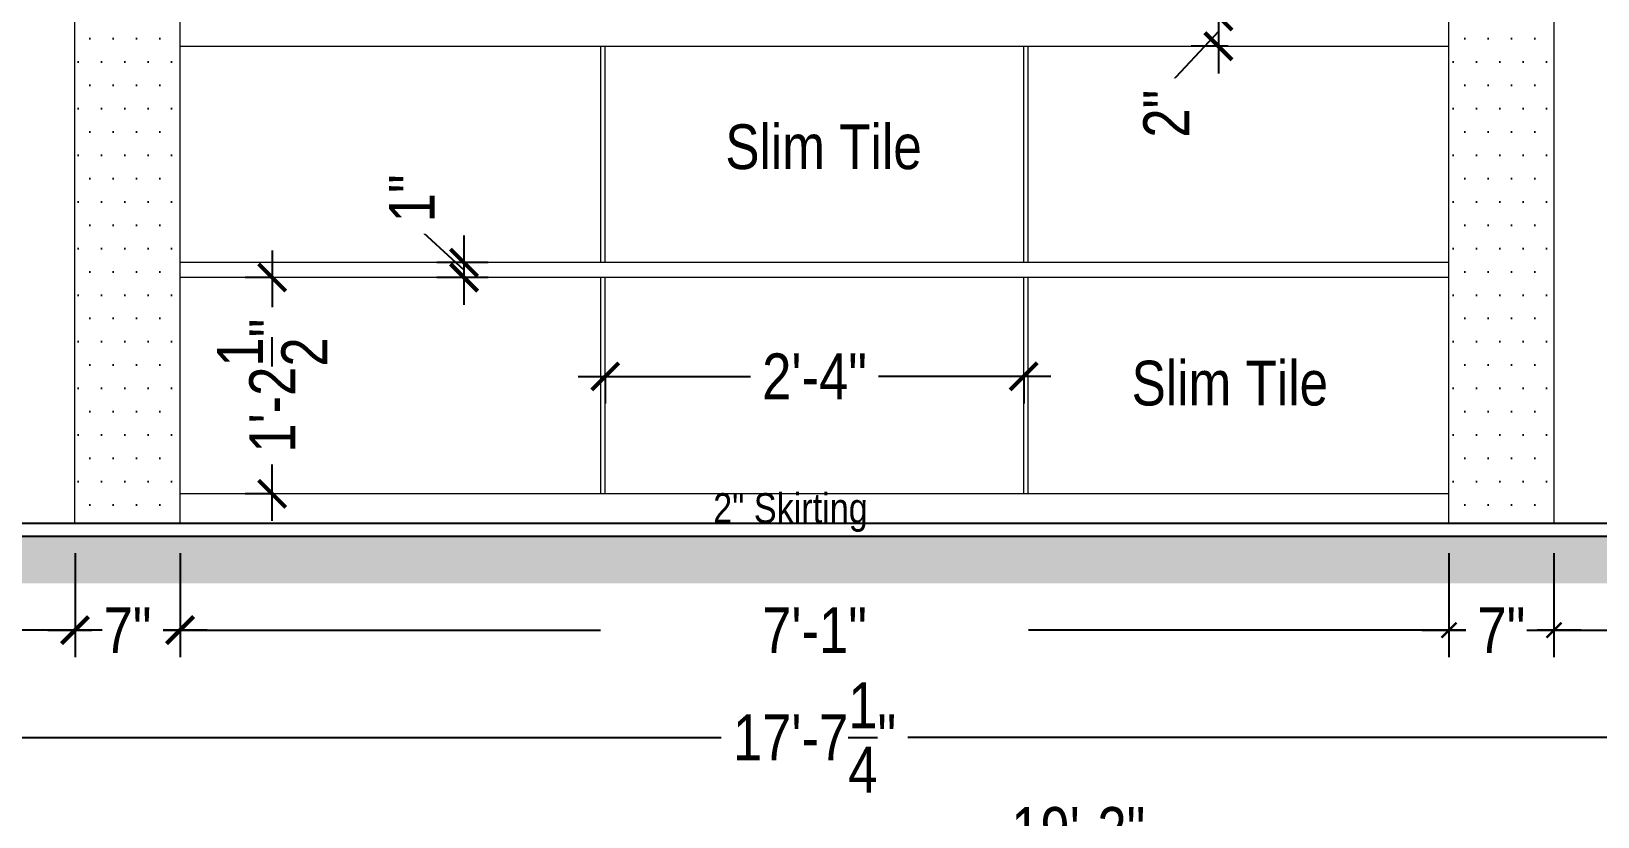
# Model space of a CAD drawing. Header units: inches. Extents: x -109431 to 29005, y -34715 to -1756.
# Drawn here: x -45761.6 to -45656.6, y -11943.9 to -11891.3 of the extents above; entities that cross this region are included whole.
import ezdxf

# ---------------------------------------------------------------- set-up
doc = ezdxf.new("R2010")
doc.units = ezdxf.units.IN
doc.header["$LTSCALE"] = 0.05
doc.header["$MEASUREMENT"] = 0
doc.header["$PDMODE"] = 3
doc.header["$PDSIZE"] = -4
for name, pattern in [('ACAD_ISO03W100', [30, 12, -18]), ('CONTINOUS', [0]), ('DASHED2', [0.375, 0.25, -0.125])]:
    doc.linetypes.add(name, pattern=pattern)
doc.layers.get('Defpoints').update_dxf_attribs({"linetype": 'DASHED2'})
for name, color, linetype in [('Civil Dimension - Text', 7, 'Continuous'), ('Eleavtion', 11, 'Continuous'), ('Flooring Layout', 7, 'Continuous'), ('text', 4, 'Continuous')]:
    doc.layers.add(name, color=color, linetype=linetype)
doc.layers.add('FURNITURE', color=1, linetype='Continuous', lineweight=18)
doc.styles.add('4MMOF3-8', font='ARIALN.TTF', dxfattribs={"height": 5.12})
doc.styles.add('9-128OF1-4', font='ARIALN.TTF', dxfattribs={"height": 3.0792})
doc.dimstyles.new('DIM 1-4', dxfattribs={"dimtxt": 3.0792, "dimasz": 1.82, "dimexe": 1.82, "dimexo": 0, "dimgap": 0.09, "dimtad": 0, "dimzin": 0, "dimdsep": 46, "dimlunit": 4, "dimtxsty": '9-128OF1-4', "dimblk": 'ARCHTICK', "dimcen": 1.8125, "dimdle": 1.82, "dimclrd": 8, "dimclre": 8, "dimadec": 0, "dimazin": 0, "dimtfac": 1, "dimtofl": 0, "dimtmove": 0, "dimatfit": 3, "dimldrblk": 'OPEN90', "dimfxl": 1, "dimtolj": 1, "dimtzin": 0, "dimlwd": -1, "dimarcsym": 0})
pattern_1 = [(0, (-542.059, 55.0894), (0.78125, 1.5625), [0, -1.5625])]

# ---------------------------------------------------------------- blocks, each defined once
blk = doc.blocks.new('_ArchTick')
at = {"color": 0, "const_width": 0.15}
blk.add_lwpolyline([(-0.5, -0.5), (0.5, 0.5)], dxfattribs=at)
blk = doc.blocks.new('*D680')
at = {"layer": 'Civil Dimension - Text', "color": 8, "linetype": 'CONTINOUS', "ltscale": 50, "transparency": 16777216}
for p, q in [((-45736.1, -11904.09), (-45736.1, -11903.91)), ((-45732.6, -11907.3), (-45736.1, -11904.09)), ((-45732.6, -11909.62), (-45732.6, -11904.98))]:
    blk.add_line(p, q, dxfattribs=at)
at = {"layer": 'Civil Dimension - Text', "color": 8, "linetype": 'CONTINOUS', "lineweight": -2, "ltscale": 50, "transparency": 16777216}
for p, q in [((-45730.98, -11906.8), (-45734.42, -11906.8)), ((-45730.98, -11907.8), (-45734.42, -11907.8))]:
    blk.add_line(p, q, dxfattribs=at)
at = {"layer": 'Defpoints', "color": 0, "ltscale": 50, "transparency": 16777216}
for p in [(-45732.6, -11906.8), (-45730.98, -11906.8), (-45730.98, -11907.8)]:
    blk.add_point(p, dxfattribs=at)
at = {"layer": 'Civil Dimension - Text', "color": 8, "ltscale": 50, "transparency": 16777216, "xscale": 1.82, "yscale": 1.82, "zscale": 1.82}
for p, rotation in [((-45732.6, -11906.8), 90), ((-45732.6, -11907.8), 270)]:
    blk.add_blockref('_ArchTick', p, dxfattribs=dict(at, rotation=rotation))
at = {"layer": 'Civil Dimension - Text', "color": 0, "ltscale": 50, "transparency": 16777216, "insert": (-45736.1, -11902.49), "char_height": 3.079, "attachment_point": 5, "rotation": 90, "style": '9-128OF1-4', "bg_fill": 3, "box_fill_scale": 1.25, "bg_fill_color": 256, "bg_fill_true_color": 13158600, "bg_fill_transparency": 0}
blk.add_mtext('\\A1;1"', dxfattribs=at)
blk = doc.blocks.new('_Open90')
at = {"color": 0, "linetype": 'ByBlock', "lineweight": -2}
for p, q in [((0, 0), (-1, 0)), ((-0.5, 0.5), (0, 0)), ((0, 0), (-0.5, -0.5))]:
    blk.add_line(p, q, dxfattribs=at)
blk = doc.blocks.new('*D681')
at = {"layer": 'Civil Dimension - Text', "color": 8, "linetype": 'CONTINOUS', "ltscale": 50, "transparency": 16777216}
for p, q in [((-45682.02, -11888.48), (-45682.02, -11894.12)), ((-45682.02, -11891.3), (-45685.52, -11895.07)), ((-45685.52, -11895.07), (-45685.52, -11895.25))]:
    blk.add_line(p, q, dxfattribs=at)
at = {"layer": 'Civil Dimension - Text', "color": 8, "linetype": 'CONTINOUS', "lineweight": -2, "ltscale": 50, "transparency": 16777216}
for p, q in [((-45681.37, -11890.3), (-45683.84, -11890.3)), ((-45681.37, -11892.3), (-45683.84, -11892.3))]:
    blk.add_line(p, q, dxfattribs=at)
at = {"layer": 'Defpoints', "color": 0, "ltscale": 50, "transparency": 16777216}
for p in [(-45681.37, -11890.3), (-45682.02, -11892.3), (-45681.37, -11892.3)]:
    blk.add_point(p, dxfattribs=at)
at = {"layer": 'Civil Dimension - Text', "color": 8, "ltscale": 50, "transparency": 16777216, "xscale": 1.82, "yscale": 1.82, "zscale": 1.82}
for p, rotation in [((-45682.02, -11890.3), 90), ((-45682.02, -11892.3), 270)]:
    blk.add_blockref('_ArchTick', p, dxfattribs=dict(at, rotation=rotation))
at = {"layer": 'Civil Dimension - Text', "color": 0, "ltscale": 50, "transparency": 16777216, "insert": (-45685.52, -11896.82), "char_height": 3.079, "attachment_point": 5, "rotation": 90, "style": '9-128OF1-4', "bg_fill": 3, "box_fill_scale": 1.25, "bg_fill_color": 256, "bg_fill_true_color": 13158600, "bg_fill_transparency": 0}
blk.add_mtext('\\A1;2"', dxfattribs=at)
blk = doc.blocks.new('*D684')
at = {"layer": 'Defpoints', "color": 0, "ltscale": 50, "transparency": 16777216}
for p in [(-45751.64, -11926.27), (-45666.57, -11926.27), (-45666.57, -11931.44)]:
    blk.add_point(p, dxfattribs=at)
at = {"layer": 'Flooring Layout', "color": 8, "linetype": 'ACAD_ISO03W100', "lineweight": -2, "ltscale": 50, "transparency": 16777216}
for p, q in [((-45751.64, -11926.27), (-45751.64, -11933.26)), ((-45666.57, -11926.27), (-45666.57, -11933.26))]:
    blk.add_line(p, q, dxfattribs=at)
at = {"layer": 'Flooring Layout', "color": 8, "linetype": 'ACAD_ISO03W100', "ltscale": 50, "transparency": 16777216}
for p, q in [((-45753.46, -11931.44), (-45712.54, -11931.44)), ((-45664.75, -11931.44), (-45705.66, -11931.44))]:
    blk.add_line(p, q, dxfattribs=at)
at = {"layer": 'Flooring Layout', "color": 8, "ltscale": 50, "transparency": 16777216, "rotation": 180}
blk.add_blockref('_ArchTick', (-45751.64, -11931.44), dxfattribs=at)
at = {"layer": 'Flooring Layout', "color": 8, "ltscale": 50, "transparency": 16777216}
blk.add_blockref('_ArchTick', (-45666.57, -11931.44), dxfattribs=at)
at = {"layer": 'Flooring Layout', "color": 0, "ltscale": 50, "transparency": 16777216, "insert": (-45709.1, -11931.44), "char_height": 3.079, "attachment_point": 5, "style": '9-128OF1-4', "bg_fill": 3, "box_fill_scale": 1.25, "bg_fill_color": 256, "bg_fill_true_color": 13158600, "bg_fill_transparency": 0}
blk.add_mtext('\\A1;7\'-1"', dxfattribs=at)
blk = doc.blocks.new('*D685')
at = {"layer": 'Defpoints', "color": 0, "ltscale": 50, "transparency": 16777216}
for p in [(-45758.68, -11926.27), (-45751.64, -11926.27), (-45758.68, -11931.44)]:
    blk.add_point(p, dxfattribs=at)
at = {"layer": 'Flooring Layout', "color": 8, "linetype": 'ACAD_ISO03W100', "lineweight": -2, "ltscale": 50, "transparency": 16777216}
for p, q in [((-45758.68, -11926.27), (-45758.68, -11933.26)), ((-45751.64, -11926.27), (-45751.64, -11933.26))]:
    blk.add_line(p, q, dxfattribs=at)
at = {"layer": 'Flooring Layout', "color": 8, "linetype": 'ACAD_ISO03W100', "ltscale": 50, "transparency": 16777216}
for p, q in [((-45760.5, -11931.44), (-45756.69, -11931.44)), ((-45749.82, -11931.44), (-45753.63, -11931.44))]:
    blk.add_line(p, q, dxfattribs=at)
at = {"layer": 'Flooring Layout', "color": 8, "ltscale": 50, "transparency": 16777216, "xscale": 1.82, "yscale": 1.82, "zscale": 1.82, "rotation": 180}
blk.add_blockref('_ArchTick', (-45758.68, -11931.44), dxfattribs=at)
at = {"layer": 'Flooring Layout', "color": 8, "ltscale": 50, "transparency": 16777216, "xscale": 1.82, "yscale": 1.82, "zscale": 1.82}
blk.add_blockref('_ArchTick', (-45751.64, -11931.44), dxfattribs=at)
at = {"layer": 'Flooring Layout', "color": 0, "ltscale": 50, "transparency": 16777216, "insert": (-45755.16, -11931.44), "char_height": 3.079, "attachment_point": 5, "style": '9-128OF1-4', "bg_fill": 3, "box_fill_scale": 1.25, "bg_fill_color": 256, "bg_fill_true_color": 13158600, "bg_fill_transparency": 0}
blk.add_mtext('\\A1;7"', dxfattribs=at)
blk = doc.blocks.new('*D686')
at = {"layer": 'Defpoints', "color": 0, "ltscale": 50, "transparency": 16777216}
for p in [(-45806.68, -11926.27), (-45758.68, -11926.27), (-45806.68, -11931.44)]:
    blk.add_point(p, dxfattribs=at)
at = {"layer": 'Flooring Layout', "color": 8, "linetype": 'ACAD_ISO03W100', "lineweight": -2, "ltscale": 50, "transparency": 16777216}
for p, q in [((-45806.68, -11926.27), (-45806.68, -11933.26)), ((-45758.68, -11926.27), (-45758.68, -11933.26))]:
    blk.add_line(p, q, dxfattribs=at)
at = {"layer": 'Flooring Layout', "color": 8, "linetype": 'ACAD_ISO03W100', "ltscale": 50, "transparency": 16777216}
for p, q in [((-45808.5, -11931.44), (-45783.98, -11931.44)), ((-45756.86, -11931.44), (-45781.38, -11931.44))]:
    blk.add_line(p, q, dxfattribs=at)
at = {"layer": 'Flooring Layout', "color": 8, "ltscale": 50, "transparency": 16777216, "xscale": 1.82, "yscale": 1.82, "zscale": 1.82, "rotation": 180}
blk.add_blockref('_ArchTick', (-45806.68, -11931.44), dxfattribs=at)
at = {"layer": 'Flooring Layout', "color": 8, "ltscale": 50, "transparency": 16777216, "xscale": 1.82, "yscale": 1.82, "zscale": 1.82}
blk.add_blockref('_ArchTick', (-45758.68, -11931.44), dxfattribs=at)
at = {"layer": 'Flooring Layout', "color": 0, "ltscale": 50, "transparency": 16777216, "insert": (-45782.68, -11931.44), "char_height": 3.079, "attachment_point": 5, "style": '9-128OF1-4', "bg_fill": 3, "box_fill_scale": 1.25, "bg_fill_color": 256, "bg_fill_true_color": 13158600, "bg_fill_transparency": 0}
blk.add_mtext("\\A1;4'", dxfattribs=at)
blk = doc.blocks.new('*D688')
at = {"layer": 'Defpoints', "color": 0, "ltscale": 50, "transparency": 16777216}
for p in [(-45666.57, -11926.27), (-45659.53, -11926.27), (-45659.53, -11931.44)]:
    blk.add_point(p, dxfattribs=at)
at = {"layer": 'Flooring Layout', "color": 8, "linetype": 'ACAD_ISO03W100', "lineweight": -2, "ltscale": 50, "transparency": 16777216}
for p, q in [((-45666.57, -11926.27), (-45666.57, -11933.26)), ((-45659.53, -11926.27), (-45659.53, -11933.26))]:
    blk.add_line(p, q, dxfattribs=at)
at = {"layer": 'Flooring Layout', "color": 8, "linetype": 'ACAD_ISO03W100', "ltscale": 50, "transparency": 16777216}
for p, q in [((-45668.39, -11931.44), (-45664.58, -11931.44)), ((-45657.71, -11931.44), (-45661.51, -11931.44))]:
    blk.add_line(p, q, dxfattribs=at)
at = {"layer": 'Flooring Layout', "color": 8, "ltscale": 50, "transparency": 16777216, "rotation": 180}
blk.add_blockref('_ArchTick', (-45666.57, -11931.44), dxfattribs=at)
at = {"layer": 'Flooring Layout', "color": 8, "ltscale": 50, "transparency": 16777216}
blk.add_blockref('_ArchTick', (-45659.53, -11931.44), dxfattribs=at)
at = {"layer": 'Flooring Layout', "color": 0, "ltscale": 50, "transparency": 16777216, "insert": (-45663.05, -11931.44), "char_height": 3.079, "attachment_point": 5, "style": '9-128OF1-4', "bg_fill": 3, "box_fill_scale": 1.25, "bg_fill_color": 256, "bg_fill_true_color": 13158600, "bg_fill_transparency": 0}
blk.add_mtext('\\A1;7"', dxfattribs=at)
blk = doc.blocks.new('*D689')
at = {"layer": 'Defpoints', "color": 0, "ltscale": 50, "transparency": 16777216}
for p in [(-45659.53, -11926.27), (-45611.53, -11926.27), (-45611.53, -11931.44)]:
    blk.add_point(p, dxfattribs=at)
at = {"layer": 'Flooring Layout', "color": 8, "linetype": 'ACAD_ISO03W100', "lineweight": -2, "ltscale": 50, "transparency": 16777216}
for p, q in [((-45659.53, -11926.27), (-45659.53, -11933.26)), ((-45611.53, -11926.27), (-45611.53, -11933.26))]:
    blk.add_line(p, q, dxfattribs=at)
at = {"layer": 'Flooring Layout', "color": 8, "linetype": 'ACAD_ISO03W100', "ltscale": 50, "transparency": 16777216}
for p, q in [((-45661.35, -11931.44), (-45636.83, -11931.44)), ((-45609.71, -11931.44), (-45634.22, -11931.44))]:
    blk.add_line(p, q, dxfattribs=at)
at = {"layer": 'Flooring Layout', "color": 8, "ltscale": 50, "transparency": 16777216, "rotation": 180}
blk.add_blockref('_ArchTick', (-45659.53, -11931.44), dxfattribs=at)
at = {"layer": 'Flooring Layout', "color": 8, "ltscale": 50, "transparency": 16777216}
blk.add_blockref('_ArchTick', (-45611.53, -11931.44), dxfattribs=at)
at = {"layer": 'Flooring Layout', "color": 0, "ltscale": 50, "transparency": 16777216, "insert": (-45635.53, -11931.44), "char_height": 3.079, "attachment_point": 5, "style": '9-128OF1-4', "bg_fill": 3, "box_fill_scale": 1.25, "bg_fill_color": 256, "bg_fill_true_color": 13158600, "bg_fill_transparency": 0}
blk.add_mtext("\\A1;4'", dxfattribs=at)
blk = doc.blocks.new('*D673')
at = {"layer": 'Defpoints', "color": 0, "linetype": 'CONTINOUS', "ltscale": 50, "transparency": 16777216}
for p in [(-45814.68, -11933.18), (-45603.53, -11933.18), (-45603.53, -11938.63)]:
    blk.add_point(p, dxfattribs=at)
at = {"layer": 'Flooring Layout', "color": 8, "linetype": 'Continuous', "lineweight": -2, "ltscale": 50, "transparency": 16777216}
for p, q in [((-45814.68, -11933.18), (-45814.68, -11940.45)), ((-45603.53, -11933.18), (-45603.53, -11940.45))]:
    blk.add_line(p, q, dxfattribs=at)
at = {"layer": 'Flooring Layout', "color": 8, "linetype": 'CONTINOUS', "ltscale": 50, "transparency": 16777216}
for p, q in [((-45816.5, -11938.63), (-45714.38, -11938.63)), ((-45601.71, -11938.63), (-45703.83, -11938.63))]:
    blk.add_line(p, q, dxfattribs=at)
at = {"layer": 'Flooring Layout', "color": 8, "linetype": 'CONTINOUS', "ltscale": 50, "transparency": 16777216, "rotation": 180}
blk.add_blockref('_ArchTick', (-45814.68, -11938.63), dxfattribs=at)
at = {"layer": 'Flooring Layout', "color": 8, "linetype": 'CONTINOUS', "ltscale": 50, "transparency": 16777216}
blk.add_blockref('_ArchTick', (-45603.53, -11938.63), dxfattribs=at)
at = {"layer": 'Flooring Layout', "color": 0, "linetype": 'CONTINOUS', "ltscale": 50, "transparency": 16777216, "insert": (-45709.1, -11938.63), "char_height": 3.0792, "attachment_point": 5, "style": '9-128OF1-4', "bg_fill": 3, "box_fill_scale": 1.25, "bg_fill_color": 256, "bg_fill_true_color": 13158600, "bg_fill_transparency": 0}
blk.add_mtext('\\A1;17\'-7{\\H1x;\\S1/4;}"', dxfattribs=at)
blk = doc.blocks.new('*D679')
at = {"layer": 'Defpoints', "color": 0, "ltscale": 50, "transparency": 16777216}
for p in [(-45723.13, -11914.43), (-45695.08, -11914.43), (-45695.08, -11914.43)]:
    blk.add_point(p, dxfattribs=at)
at = {"layer": 'Flooring Layout', "color": 8, "linetype": 'ACAD_ISO03W100', "ltscale": 50, "transparency": 16777216}
for p, q in [((-45724.95, -11914.43), (-45712.57, -11914.43)), ((-45693.26, -11914.43), (-45705.63, -11914.43))]:
    blk.add_line(p, q, dxfattribs=at)
at = {"layer": 'Flooring Layout', "color": 8, "linetype": 'ACAD_ISO03W100', "lineweight": -2, "ltscale": 50, "transparency": 16777216}
for p, q in [((-45723.13, -11914.43), (-45723.13, -11916.25)), ((-45695.08, -11914.43), (-45695.08, -11916.25))]:
    blk.add_line(p, q, dxfattribs=at)
at = {"layer": 'Flooring Layout', "color": 8, "ltscale": 50, "transparency": 16777216, "xscale": 1.82, "yscale": 1.82, "zscale": 1.82, "rotation": 180}
blk.add_blockref('_ArchTick', (-45723.13, -11914.43), dxfattribs=at)
at = {"layer": 'Flooring Layout', "color": 8, "ltscale": 50, "transparency": 16777216, "xscale": 1.82, "yscale": 1.82, "zscale": 1.82}
blk.add_blockref('_ArchTick', (-45695.08, -11914.43), dxfattribs=at)
at = {"layer": 'Flooring Layout', "color": 0, "ltscale": 50, "transparency": 16777216, "insert": (-45709.1, -11914.43), "char_height": 3.079, "attachment_point": 5, "style": '9-128OF1-4', "bg_fill": 3, "box_fill_scale": 1.25, "bg_fill_color": 256, "bg_fill_true_color": 13158600, "bg_fill_transparency": 0}
blk.add_mtext('\\A1;2\'-4"', dxfattribs=at)
blk = doc.blocks.new('*D739')
at = {"layer": 'Defpoints', "color": 0, "ltscale": 50, "transparency": 16777216}
for p in [(-45745.46, -11907.8), (-45745.46, -11922.3), (-45745.46, -11922.3)]:
    blk.add_point(p, dxfattribs=at)
at = {"layer": 'Flooring Layout', "color": 8, "linetype": 'ACAD_ISO03W100', "ltscale": 50, "transparency": 16777216}
for p, q in [((-45745.46, -11905.98), (-45745.46, -11910.79)), ((-45745.46, -11924.12), (-45745.46, -11919.3))]:
    blk.add_line(p, q, dxfattribs=at)
at = {"layer": 'Flooring Layout', "color": 8, "linetype": 'ACAD_ISO03W100', "lineweight": -2, "ltscale": 50, "transparency": 16777216}
for p, q in [((-45745.46, -11907.8), (-45747.28, -11907.8)), ((-45745.46, -11922.3), (-45747.28, -11922.3))]:
    blk.add_line(p, q, dxfattribs=at)
at = {"layer": 'Flooring Layout', "color": 8, "ltscale": 50, "transparency": 16777216, "xscale": 1.82, "yscale": 1.82, "zscale": 1.82}
for p, rotation in [((-45745.46, -11907.8), 90), ((-45745.46, -11922.3), 270)]:
    blk.add_blockref('_ArchTick', p, dxfattribs=dict(at, rotation=rotation))
at = {"layer": 'Flooring Layout', "color": 0, "ltscale": 50, "transparency": 16777216, "insert": (-45745.46, -11915.05), "char_height": 3.0792, "attachment_point": 5, "rotation": 90, "style": '9-128OF1-4', "bg_fill": 3, "box_fill_scale": 1.25, "bg_fill_color": 256, "bg_fill_true_color": 13158600, "bg_fill_transparency": 0}
blk.add_mtext('\\A1;1\'-2{\\H1x;\\S1/2;}"', dxfattribs=at)
blk = doc.blocks.new('*D939')
at = {"layer": 'Civil Dimension - Text', "color": 8, "linetype": 'CONTINOUS', "lineweight": -2, "ltscale": 50, "transparency": 16777216}
for p, q in [((-45825.51, -11973.83), (-45825.51, -11943.04)), ((-45595.51, -11973.86), (-45595.51, -11943.04))]:
    blk.add_line(p, q, dxfattribs=at)
at = {"layer": 'Civil Dimension - Text', "color": 8, "linetype": 'CONTINOUS', "ltscale": 50, "transparency": 16777216}
for p, q in [((-45827.33, -11944.86), (-45695.73, -11944.86)), ((-45593.69, -11944.86), (-45687.11, -11944.86))]:
    blk.add_line(p, q, dxfattribs=at)
at = {"layer": 'Defpoints', "color": 0, "ltscale": 50, "transparency": 16777216}
for p in [(-45595.51, -11944.86), (-45825.51, -11973.83), (-45595.51, -11973.86)]:
    blk.add_point(p, dxfattribs=at)
at = {"layer": 'Civil Dimension - Text', "color": 8, "ltscale": 50, "transparency": 16777216, "xscale": 1.82, "yscale": 1.82, "zscale": 1.82, "rotation": 180}
blk.add_blockref('_ArchTick', (-45825.51, -11944.86), dxfattribs=at)
at = {"layer": 'Civil Dimension - Text', "color": 8, "ltscale": 50, "transparency": 16777216, "xscale": 1.82, "yscale": 1.82, "zscale": 1.82}
blk.add_blockref('_ArchTick', (-45595.51, -11944.86), dxfattribs=at)
at = {"layer": 'Civil Dimension - Text', "color": 0, "ltscale": 50, "transparency": 16777216, "insert": (-45691.42, -11944.86), "char_height": 3.079, "attachment_point": 5, "style": '9-128OF1-4', "bg_fill": 3, "box_fill_scale": 1.25, "bg_fill_color": 256, "bg_fill_true_color": 13158600, "bg_fill_transparency": 0}
blk.add_mtext('\\A1;19\'-2"', dxfattribs=at)

msp = doc.modelspace()

# ---------------------------------------------------------------- hatches: boundary and pattern name
at = {"layer": 'Flooring Layout', "ltscale": 50}
h = msp.add_hatch(dxfattribs=at)
h.set_pattern_fill('DOTS', color=256, scale=25)
h.set_pattern_definition(pattern_1)
h.paths.add_polyline_path([(-45751.63777, -11825.29524), (-45758.6817, -11825.29524), (-45758.6817, -11924.29524), (-45751.63777, -11924.29524), (-45751.63777, -11888.29524), (-45751.63777, -11852.29524)])
h = msp.add_hatch(dxfattribs=at)
h.set_pattern_fill('DOTS', color=256, scale=25)
h.set_pattern_definition(pattern_1)
h.paths.add_polyline_path([(-45659.52508, -11825.29524), (-45666.569, -11825.29524), (-45666.569, -11852.29524), (-45666.569, -11888.29524), (-45666.569, -11924.29524), (-45659.52508, -11924.29524)])
h = msp.add_hatch(dxfattribs=at)
h.set_pattern_fill('AR-CONC', color=256)
h.set_pattern_definition([(50, (8, -2.149), (7.1726018, -0.62752135), [0.75, -8.25]), (355, (8, -2.149), (-1.3875133, 7.5219213), [0.6, -6.6]), (100.451444, (8.598, -2.2015), (5.7850885, 6.8943999), [0.6374019, -7.0114211]), (46.1842, (8, -0.149), (10.6724133, -1.6551928), [1.125, -12.375]), (96.635635, (8.889, -0.287), (9.3466195, 9.741186), [0.9561034, -10.5171376]), (351.184164, (8, -0.149), (9.3466195, 9.741186), [0.9, -9.9]), (21, (9, -0.649), (5.9690705, -4.0261889), [0.75, -8.25]), (326, (9, -0.649), (2.4331533, 7.2515005), [0.6, -6.6]), (71.451445, (9.4974, -0.985), (8.4022238, 3.2253115), [0.6374019, -7.0114211]), (37.5, (8, -2.1492), (0.12159855, 3.32893854), [0, -6.52, 0, -6.7, 0, -6.625]), (7.5, (8, -2.1492), (2.63069537, 3.94411712), [0, -3.82, 0, -6.37, 0, -2.525]), (327.5, (5.77, -2.1492), (5.33822436, -0.22554872), [0, -2.5, 0, -7.8, 0, -10.35]), (317.5, (4.77, -2.1492), (5.8318617, 1.00104982), [0, -3.25, 0, -5.18, 0, -7.35])])
h.paths.add_polyline_path([(-45603.52594, -11925.14599), (-45806.6817, -11925.14599), (-45806.68084, -11928.29524), (-45603.52594, -11928.29524)])

# ---------------------------------------------------------------- linework, layer by layer
at = {"layer": 'Eleavtion', "ltscale": 50}
msp.add_line((-45859.97137, -11925.14599), (-45577.84719, -11925.14599), dxfattribs=at)
at = {"layer": 'Flooring Layout', "ltscale": 50}
msp.add_line((-45603.52594, -11924.29524), (-45798.68255, -11924.29524), dxfattribs=at)
at = {"layer": 'FURNITURE', "ltscale": 50}
for p, q in [((-45758.6817, -11924.29524), (-45758.6817, -11825.29524)), ((-45659.52508, -11924.29524), (-45659.52508, -11825.29524)), ((-45751.63777, -11924.29524), (-45751.63777, -11888.29524)), ((-45666.569, -11924.29524), (-45666.569, -11888.29524)), ((-45751.63777, -11892.29524), (-45666.569, -11892.29524)), ((-45723.43152, -11906.79524), (-45723.43152, -11892.29524)), ((-45723.13152, -11906.79524), (-45723.13152, -11892.29524)), ((-45695.07526, -11906.79524), (-45695.07526, -11892.29524)), ((-45694.77526, -11906.79524), (-45694.77526, -11892.29524)), ((-45666.569, -11906.79524), (-45751.63777, -11906.79524)), ((-45666.569, -11907.79524), (-45751.63777, -11907.79524)), ((-45695.07526, -11922.29524), (-45695.07526, -11907.79524)), ((-45694.77526, -11922.29524), (-45694.77526, -11907.79524)), ((-45666.569, -11922.29524), (-45751.63777, -11922.29524))]:
    msp.add_line(p, q, dxfattribs=at)

# ---------------------------------------------------------------- texts
at = {"layer": 'FURNITURE', "ltscale": 50, "insert": (-45715.89558, -11923.55707), "char_height": 2, "width": 105.1209635, "attachment_point": 4, "style": '4MMOF3-8'}
msp.add_mtext('{\\C32;\\c2648525;2" Skirting}', dxfattribs=at)
at = {"layer": 'text', "ltscale": 50, "char_height": 3, "width": 105.1209635, "attachment_point": 4, "style": '4MMOF3-8'}
for insert in [(-45715.08155, -11899.05213), (-45687.84249, -11914.89746)]:
    msp.add_mtext('{\\C32;\\c2648525;Slim Tile}', dxfattribs=dict(at, insert=insert))

# ---------------------------------------------------------------- next in the draw order: dimensions: what is measured, and where the dimension line sits
at = {"layer": 'Civil Dimension - Text', "ltscale": 50}
for base, p1, p2, picture, middle in [((-45682.02114, -11892.29524), (-45681.37414, -11890.29524), (-45681.37414, -11892.29524), '*D681', (-45685.52204, -11895.34346)), ((-45732.59649, -11906.79524), (-45730.98449, -11907.79524), (-45730.98449, -11906.79524), '*D680', (-45736.09739, -11903.82105))]:
    dim = msp.add_linear_dim(base=base, p1=p1, p2=p2, angle=90, dimstyle='DIM 1-4', override={"dimtmove": 1, "dimfxl": 0.1875, "dimtfill": 1, "dimarcsym": 1}, dxfattribs=at)
    dim.commit()
    dim.dimension.update_dxf_attribs({"geometry": picture, "text_midpoint": middle, "dimtype": 160})
at = {"layer": 'Flooring Layout', "ltscale": 50}
dim = msp.add_linear_dim(base=(-45745.461, -11922.29524), p1=(-45745.461, -11907.79524), p2=(-45745.461, -11922.29524), angle=90, dimstyle='DIM 1-4', override={"dimfxl": 0.1875, "dimtfill": 1, "dimarcsym": 1}, dxfattribs=at)
dim.commit()
dim.dimension.update_dxf_attribs({"geometry": '*D739', "text_midpoint": (-45745.461, -11915.04524)})
for base, p1, p2, override, picture, middle in [((-45695.07526, -11914.42693), (-45723.13152, -11914.42693), (-45695.07526, -11914.42693), {"dimfxl": 0.1875, "dimtfill": 1, "dimarcsym": 1}, '*D679', (-45709.10339, -11914.42693)), ((-45666.569, -11931.44449), (-45751.63777, -11926.26771), (-45666.569, -11926.26771), {"dimasz": 1, "dimtmove": 1, "dimfxl": 0.1875, "dimtfill": 1, "dimarcsym": 1}, '*D684', (-45709.10339, -11931.44449))]:
    dim = msp.add_linear_dim(base=base, p1=p1, p2=p2, dimstyle='DIM 1-4', override=override, dxfattribs=at)
    dim.commit()
    dim.dimension.update_dxf_attribs({"geometry": picture, "text_midpoint": middle})

# ---------------------------------------------------------------- next in the draw order: linework, layer by layer
at = {"layer": 'FURNITURE', "ltscale": 50}
for p, q in [((-45723.43152, -11922.29524), (-45723.43152, -11907.79524)), ((-45723.13152, -11922.29524), (-45723.13152, -11907.79524))]:
    msp.add_line(p, q, dxfattribs=at)

# ---------------------------------------------------------------- next in the draw order: dimensions: what is measured, and where the dimension line sits
at = {"layer": 'Flooring Layout', "ltscale": 50}
for base, p1, p2, override, picture, middle in [((-45758.6817, -11931.44449), (-45751.63777, -11926.26771), (-45758.6817, -11926.26771), {"dimtmove": 1, "dimfxl": 0.1875, "dimtfill": 1, "dimarcsym": 1}, '*D685', (-45755.15974, -11931.44449)), ((-45659.52508, -11931.44449), (-45666.569, -11926.26771), (-45659.52508, -11926.26771), {"dimasz": 1, "dimtmove": 1, "dimfxl": 0.1875, "dimtfill": 1, "dimarcsym": 1}, '*D688', (-45663.04704, -11931.44449))]:
    dim = msp.add_linear_dim(base=base, p1=p1, p2=p2, dimstyle='DIM 1-4', override=override, dxfattribs=at)
    dim.commit()
    dim.dimension.update_dxf_attribs({"geometry": picture, "text_midpoint": middle})

# ---------------------------------------------------------------- next in the draw order: dimensions: what is measured, and where the dimension line sits
for base, p1, p2, override, picture, middle in [((-45806.68084, -11931.44449), (-45758.6817, -11926.26771), (-45806.68084, -11926.26771), {"dimtmove": 1, "dimfxl": 0.1875, "dimtfill": 1, "dimarcsym": 1}, '*D686', (-45782.68127, -11931.44449)), ((-45611.52594, -11931.44449), (-45659.52508, -11926.26771), (-45611.52594, -11926.26771), {"dimasz": 1, "dimtmove": 1, "dimfxl": 0.1875, "dimtfill": 1, "dimarcsym": 1}, '*D689', (-45635.52551, -11931.44449))]:
    dim = msp.add_linear_dim(base=base, p1=p1, p2=p2, dimstyle='DIM 1-4', override=override, dxfattribs=at)
    dim.commit()
    dim.dimension.update_dxf_attribs({"geometry": picture, "text_midpoint": middle})

# ---------------------------------------------------------------- next in the draw order: dimensions: what is measured, and where the dimension line sits
at = {"layer": 'Flooring Layout', "linetype": 'CONTINOUS', "ltscale": 50}
dim = msp.add_linear_dim(base=(-45603.52594, -11938.63036), p1=(-45814.68084, -11933.17984), p2=(-45603.52594, -11933.17984), dimstyle='DIM 1-4', override={"dimasz": 1, "dimtmove": 1, "dimfxl": 0.1875, "dimtfill": 1, "dimarcsym": 1}, dxfattribs=at)
dim.commit()
dim.dimension.update_dxf_attribs({"geometry": '*D673', "text_midpoint": (-45709.10339, -11938.63036)})

# ---------------------------------------------------------------- next in the draw order: dimensions: what is measured, and where the dimension line sits
at = {"layer": 'Civil Dimension - Text', "ltscale": 50}
dim = msp.add_linear_dim(base=(-45595.50639, -11944.85878), p1=(-45825.50638, -11973.83192), p2=(-45595.50639, -11973.8648), angle=180, dimstyle='DIM 1-4', override={"dimtmove": 1, "dimfxl": 0.1875, "dimtfill": 1, "dimarcsym": 1}, dxfattribs=at)
dim.commit()
dim.dimension.update_dxf_attribs({"geometry": '*D939', "text_midpoint": (-45691.4207, -11944.85878), "dimtype": 160})

doc.saveas('drawing.dxf')
